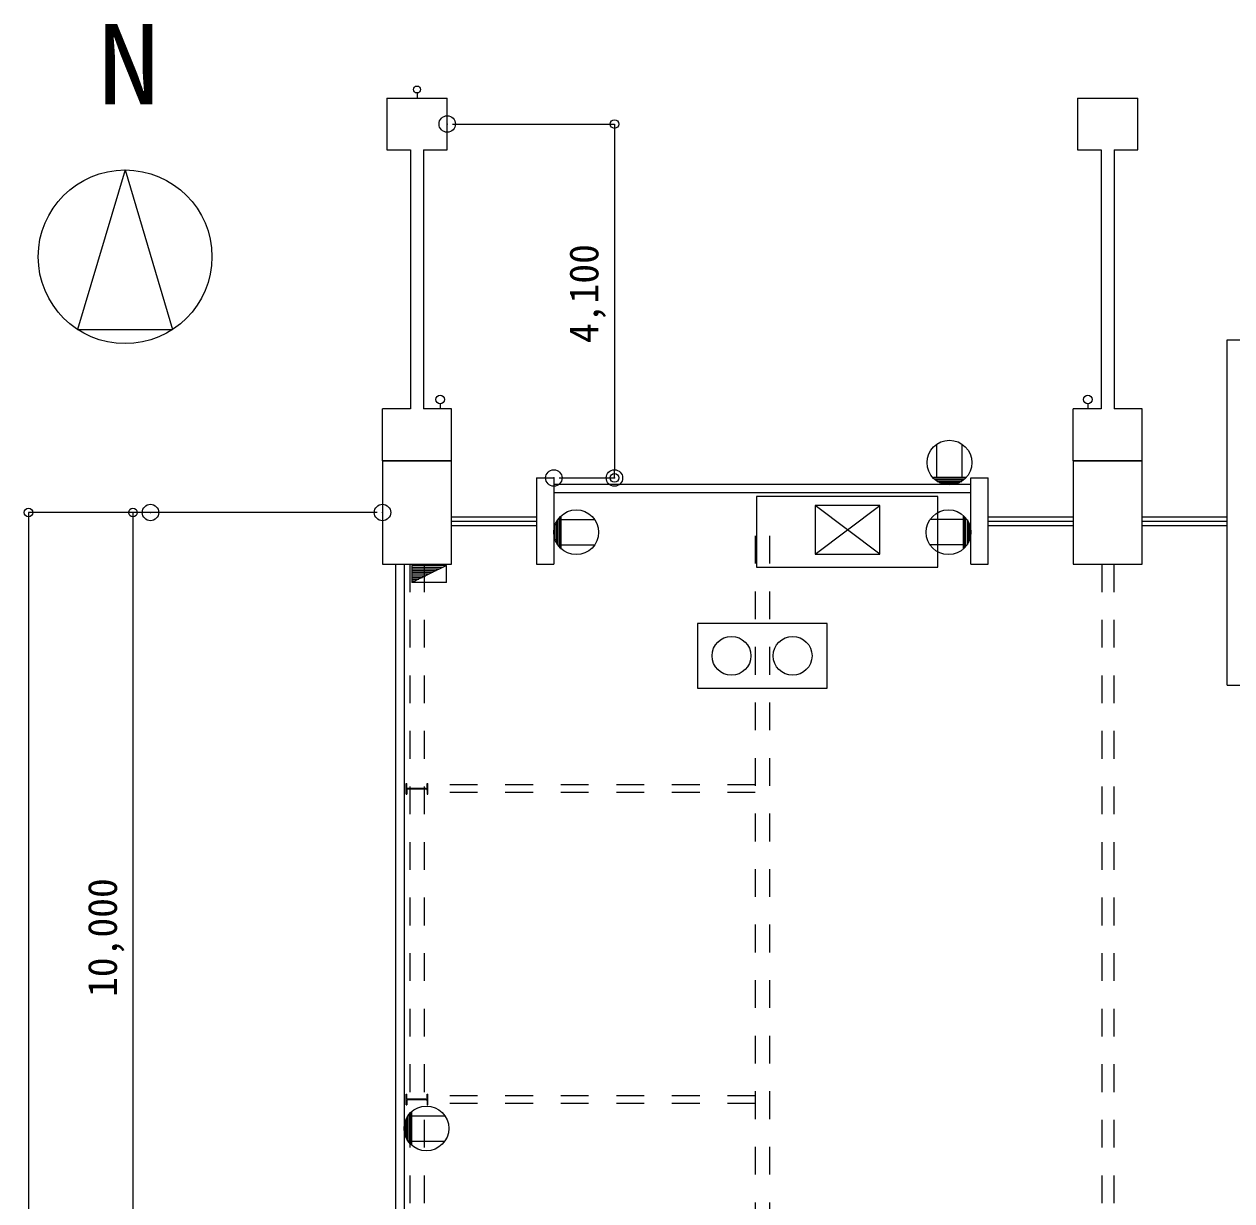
# Model space of a CAD drawing. Units: millimetres, scale not verified. Extents: x -36471 to 36210, y -29928 to 23658.
# Drawn here: x -25175 to -11188, y 8595 to 22225 of the extents above; entities that cross this region are included whole.
import ezdxf
from ezdxf.enums import TextEntityAlignment as Align

# ---------------------------------------------------------------- set-up
doc = ezdxf.new("R2010")
doc.units = ezdxf.units.MM
doc.header["$LTSCALE"] = 380
doc.header["$PDMODE"] = 32
doc.header["$PDSIZE"] = 190
doc.linetypes.add('USER1', pattern=[1.693333, 0.846667, -0.846667])
for name, color, linetype, lineweight in [('0-1_C-7', 253, 'Continuous', 18), ('0-2_6-3', 1, 'Continuous', 18), ('0-6_2-B', 8, 'Continuous', 18), ('1-2_1-4', 8, 'Continuous', 18), ('1-4_1-1', 8, 'Continuous', 18), ('1-7_0-B', 8, 'Continuous', 18), ('1-8_0-A', 8, 'Continuous', 18), ('1-B_0-2', 7, 'Continuous', 18), ('1-E_0', 1, 'Continuous', 18), ('2-F_0-E', 8, 'USER1', 18), ('3-0_KUTAI', 1, 'Continuous', 18)]:
    doc.layers.add(name, color=color, linetype=linetype, lineweight=lineweight)
doc.layers.add('0-4_3-4', color=3, linetype='Continuous')
doc.layers.add('1-F_Defpoints', color=5, linetype='Continuous')
doc.styles.add('ＭＳ ゴシック', font='')
doc.styles.get('ＭＳ ゴシック').set_extended_font_data('MS Gothic')

# ---------------------------------------------------------------- blocks, each defined once
blk = doc.blocks.new('_Origin')
at = {"layer": '1-E_0'}
blk.add_line((0, 0), (-380, 0), dxfattribs=at)
blk.add_circle((0, 0), 190, dxfattribs=at)

msp = doc.modelspace()

# ---------------------------------------------------------------- linework, layer by layer
at = {"layer": '0-1_C-7'}
for p, q in [((-15265.2, 16085.2), (-16015.2, 16647.7)), ((-17375.1, 15283), (-17375.1, 14533)), ((-15875.1, 14533), (-15875.1, 15283))]:
    msp.add_line(p, q, dxfattribs=at)
msp.add_lwpolyline([(-16015.2, 16085.2), (-15265.2, 16085.2), (-15265.2, 16647.7)], dxfattribs=at)
msp.add_lwpolyline([(-16015.2, 16647.7), (-16015.2, 16085.2), (-15265.2, 16647.7)], close=True, dxfattribs=at)
for centre in [(-16983.1, 14908), (-16275.1, 14908)]:
    msp.add_circle(centre, 225, dxfattribs=at)
at = {"layer": '0-2_6-3'}
for p, q in [((-14604.2, 16971.9), (-14604.2, 17360.7)), ((-14312.6, 16971.9), (-14312.6, 17360.7)), ((-14264, 16971.9), (-14644.7, 16971.9)), ((-14636.6, 16959.8), (-14280.2, 16959.8)), ((-14624.4, 16947.6), (-14292.3, 16947.6)), ((-14600.1, 16927.4), (-14316.6, 16927.4)), ((-14575.8, 16915.2), (-14340.9, 16915.2)), ((-14377.4, 16899), (-14539.4, 16899)), ((-18979.4, 16505.6), (-18979.4, 16173.5)), ((-18967.2, 16517.7), (-18967.2, 16161.3)), ((-18955.1, 16145.1), (-18955.1, 16525.8)), ((-14295.2, 16145.1), (-14295.2, 16525.8)), ((-14283, 16517.7), (-14283, 16161.3)), ((-14270.9, 16505.6), (-14270.9, 16173.5)), ((-19028, 16258.5), (-19028, 16420.5)), ((-19011.8, 16457), (-19011.8, 16222.1)), ((-18999.6, 16481.3), (-18999.6, 16197.8)), ((-18955.1, 16485.3), (-18566.3, 16485.3)), ((-14295.2, 16485.3), (-14684, 16485.3)), ((-14250.6, 16481.3), (-14250.6, 16197.8)), ((-14238.5, 16457), (-14238.5, 16222.1)), ((-14222.3, 16258.5), (-14222.3, 16420.5)), ((-18955.1, 16193.7), (-18566.3, 16193.7)), ((-14295.2, 16193.7), (-14684, 16193.7)), ((-20763, 9514.3), (-20763, 9352.3)), ((-20746.8, 9315.8), (-20746.8, 9550.7)), ((-20734.6, 9291.5), (-20734.6, 9575)), ((-20714.4, 9267.2), (-20714.4, 9599.3)), ((-20702.2, 9255.1), (-20702.2, 9611.5)), ((-20690.1, 9627.7), (-20690.1, 9247)), ((-20690.1, 9579.1), (-20301.3, 9579.1)), ((-20690.1, 9287.5), (-20301.3, 9287.5))]:
    msp.add_line(p, q, dxfattribs=at)
at = {"layer": '0-2_6-3', "color": 8}
for p, q in [((-20283.3, 15955.9), (-20683.3, 15755.9)), ((-20683.3, 15935.9), (-20323.3, 15935.9)), ((-20683.3, 15915.9), (-20363.3, 15915.9)), ((-20683.3, 15895.9), (-20403.3, 15895.9)), ((-20683.3, 15875.9), (-20443.3, 15875.9)), ((-20683.3, 15855.9), (-20483.3, 15855.9)), ((-20683.3, 15835.9), (-20523.3, 15835.9)), ((-20683.3, 15815.9), (-20563.3, 15815.9)), ((-20683.3, 15795.9), (-20603.3, 15795.9)), ((-20683.3, 15775.9), (-20643.3, 15775.9)), ((-20283.3, 15755.9), (-20683.3, 15755.9))]:
    msp.add_line(p, q, dxfattribs=at)
at = {"layer": '0-2_6-3', "color": 253}
for p, q in [((-15875.1, 15283), (-17375.1, 15283)), ((-17375.1, 14533), (-15875.1, 14533))]:
    msp.add_line(p, q, dxfattribs=at)
at = {"layer": '0-2_6-3', "color": 8}
msp.add_lwpolyline([(-20283.3, 15755.9), (-20283.3, 15955.9), (-20683.3, 15955.9), (-20683.3, 15755.9)], dxfattribs=at)
at = {"layer": '0-2_6-3'}
for centre in [(-14458.4, 17146.1), (-18780.9, 16339.5), (-14469.3, 16339.5), (-20515.9, 9433.3)]:
    msp.add_circle(centre, 259.2, dxfattribs=at)
at = {"layer": '0-6_2-B'}
msp.add_lwpolyline([(-16692.6, 15934.9), (-14592.6, 15934.9), (-14592.6, 16754.9), (-16692.6, 16754.9)], close=True, dxfattribs=at)
at = {"layer": '1-2_1-4'}
for p, q in [((-20975.1, 21368), (-20975.1, 20768)), ((-20975.1, 21368), (-20275.1, 21368)), ((-20275.1, 20768), (-20275.1, 21368)), ((-12975.1, 21368), (-12975.1, 20768)), ((-12975.1, 21368), (-12275.1, 21368)), ((-12275.1, 20768), (-12275.1, 21368)), ((-20975.1, 20768), (-20700.1, 20768)), ((-20700.1, 20768), (-20700.1, 17768)), ((-20550.1, 20768), (-20275.1, 20768)), ((-20550.1, 20768), (-20550.1, 17768)), ((-12975.1, 20768), (-12700.1, 20768)), ((-12700.1, 20768), (-12700.1, 17768)), ((-12550.1, 20768), (-12275.1, 20768)), ((-12550.1, 20768), (-12550.1, 17768)), ((-21025.1, 17168), (-21025.1, 17768)), ((-20700.1, 17768), (-21025.1, 17768)), ((-20225.1, 17768), (-20550.1, 17768)), ((-20225.1, 17168), (-20225.1, 17768)), ((-13025.1, 17168), (-13025.1, 17768)), ((-12700.1, 17768), (-13025.1, 17768)), ((-12225.1, 17768), (-12550.1, 17768)), ((-12225.1, 17168), (-12225.1, 17768)), ((-21025.1, 17168), (-20225.1, 17168)), ((-13025.1, 17168), (-12225.1, 17168))]:
    msp.add_line(p, q, dxfattribs=at)
at = {"layer": '1-4_1-1'}
for p, q in [((-20225.1, 16518), (-19240.1, 16518)), ((-14010.1, 16518), (-13025.1, 16518)), ((-12225.1, 16518), (-11240.1, 16518))]:
    msp.add_line(p, q, dxfattribs=at)
at = {"layer": '1-7_0-B', "color": 3}
msp.add_line((-24006.1, 20536.5), (-23456.3, 18687.8), dxfattribs=at)
msp.add_lwpolyline([(-24006.1, 20536.5), (-24556, 18687.8), (-23456.3, 18687.8)], dxfattribs=at)
msp.add_circle((-24006.1, 19530.4), 1006.1, dxfattribs=at)
at = {"layer": '1-8_0-A'}
for p, q in [((-20625.1, 21428), (-20625.1, 21368)), ((-20356.8, 17828), (-20356.8, 17768)), ((-12856.1, 17828), (-12856.1, 17768)), ((-20225.1, 16468), (-19240.1, 16468)), ((-14010.1, 16468), (-13025.1, 16468)), ((-12225.1, 16468), (-11240.1, 16468))]:
    msp.add_line(p, q, dxfattribs=at)
for centre, radius in [((-20625.1, 21468), 40), ((-20356.8, 17878), 50), ((-12856.1, 17878), 50)]:
    msp.add_circle(centre, radius, dxfattribs=at)
at = {"layer": '1-B_0-2'}
for p, q in [((-11240.1, 14568), (-11240.1, 18568)), ((-13025.1, 17168), (-13025.1, 15968)), ((-19240.1, 16968), (-19240.1, 15968)), ((-19040.1, 16968), (-19040.1, 15968)), ((-14210.1, 15968), (-14210.1, 16968)), ((-14010.1, 15968), (-14010.1, 16968)), ((-19040.1, 16798), (-14210.1, 16798)), ((-20225.1, 16418), (-19240.1, 16418)), ((-14010.1, 16418), (-13025.1, 16418)), ((-12225.1, 16418), (-11240.1, 16418)), ((-20775.1, 15968), (-20775.1, -1332)), ((-19240.1, 15968), (-19040.1, 15968)), ((-14210.1, 15968), (-14010.1, 15968)), ((-11240.1, 14568), (-11040.1, 14568)), ((-20750.1, 13305.5), (-20750.1, 13430.5)), ((-20750.1, 13430.5), (-20741.1, 13430.5)), ((-20741.1, 13383), (-20741.1, 13430.5)), ((-20509.1, 13430.5), (-20500.1, 13430.5)), ((-20509.1, 13383), (-20509.1, 13430.5)), ((-20500.1, 13305.5), (-20500.1, 13430.5)), ((-20750.1, 13305.5), (-20741.1, 13305.5)), ((-20741.1, 13353), (-20741.1, 13305.5)), ((-20521.1, 13371), (-20729.1, 13371)), ((-20521.1, 13365), (-20729.1, 13365)), ((-20509.1, 13353), (-20509.1, 13305.5)), ((-20509.1, 13305.5), (-20500.1, 13305.5)), ((-20750.1, 9705.5), (-20750.1, 9830.5)), ((-20750.1, 9830.5), (-20741.1, 9830.5)), ((-20741.1, 9783), (-20741.1, 9830.5)), ((-20509.1, 9830.5), (-20500.1, 9830.5)), ((-20509.1, 9783), (-20509.1, 9830.5)), ((-20500.1, 9705.5), (-20500.1, 9830.5)), ((-20750.1, 9705.5), (-20741.1, 9705.5)), ((-20741.1, 9753), (-20741.1, 9705.5)), ((-20521.1, 9771), (-20729.1, 9771)), ((-20521.1, 9765), (-20729.1, 9765)), ((-20509.1, 9753), (-20509.1, 9705.5)), ((-20509.1, 9705.5), (-20500.1, 9705.5))]:
    msp.add_line(p, q, dxfattribs=at)
at = {"layer": '1-B_0-2', "color": 8}
for p, q in [((-11240.1, 18568), (-11040.1, 18568)), ((-12225.1, 17168), (-13025.1, 17168)), ((-19240.1, 16968), (-19040.1, 16968)), ((-14210.1, 16968), (-14010.1, 16968)), ((-19040.1, 16898), (-14210.1, 16898)), ((-20875.1, 15968), (-20875.1, -1332))]:
    msp.add_line(p, q, dxfattribs=at)
at = {"layer": '1-B_0-2'}
for points in [[(-21025.1, 15968), (-20225.1, 15968), (-20225.1, 17168)], [(-13025.1, 15968), (-12225.1, 15968), (-12225.1, 17168)]]:
    msp.add_lwpolyline(points, dxfattribs=at)
at = {"layer": '1-B_0-2', "color": 8}
msp.add_lwpolyline([(-20225.1, 17168), (-21025.1, 17168), (-21025.1, 15968)], dxfattribs=at)
at = {"layer": '1-B_0-2'}
for centre, start, end in [((-20729.1, 13383), 180, 270), ((-20729.1, 13353), 90, 180), ((-20521.1, 13383), 270, 0), ((-20521.1, 13353), 0, 90), ((-20729.1, 9783), 180, 270), ((-20729.1, 9753), 90, 180), ((-20521.1, 9783), 270, 0), ((-20521.1, 9753), 0, 90)]:
    msp.add_arc(centre, 12, start, end, dxfattribs=at)
at = {"layer": '1-F_Defpoints'}
for p in [(-20275.1, 21068), (-19040.1, 16968), (-18338.3, 16968), (-23712.1, 16568), (-21025.1, 16568)]:
    msp.add_point(p, dxfattribs=at)
at = {"layer": '2-F_0-E'}
for p, q in [((-16707.4, 16298), (-16707.4, -3432)), ((-16707.4, 16298), (-16707.4, -3432)), ((-16542.8, 16298), (-16542.8, -3432)), ((-20707.4, 15968), (-20707.4, -3432)), ((-20542.8, 15968), (-20542.8, -3432)), ((-12695.1, 15968), (-12695.1, -22832)), ((-12555.1, 15968), (-12555.1, -22832)), ((-16707.4, 13412.6), (-20542.8, 13412.6)), ((-16707.4, 13323.5), (-20542.8, 13323.5)), ((-16707.4, 9812.6), (-20542.8, 9812.6)), ((-16707.4, 9723.5), (-20542.8, 9723.5))]:
    msp.add_line(p, q, dxfattribs=at)
at = {"layer": '3-0_KUTAI'}
for p, q in [((-20215.1, 21068), (-18338.3, 21068)), ((-18338.3, 20968), (-18338.3, 17068)), ((-18980.1, 16968), (-18338.3, 16968)), ((-21085.1, 16568), (-25125.1, 16568)), ((-23772.1, 16568), (-23914.7, 16568)), ((-25125.1, 16468), (-25125.1, -23332)), ((-23914.7, 16468), (-23914.7, 6668))]:
    msp.add_line(p, q, dxfattribs=at)

# ---------------------------------------------------------------- block references
at = {"layer": '3-0_KUTAI', "xscale": 0.2631579, "yscale": 0.2631579}
for p, rotation in [((-18338.3, 21068), 90), ((-18338.3, 16968), 270), ((-25125.1, 16568), 90), ((-23914.7, 16568), 90)]:
    msp.add_blockref('_Origin', p, dxfattribs=dict(at, rotation=rotation))

# ---------------------------------------------------------------- texts
at = {"layer": '0-4_3-4', "style": 'ＭＳ ゴシック', "width": 1.15}
msp.add_text('N', height=927.5, dxfattribs=at).set_placement((-24325.6, 21019.1), align=Align.BOTTOM_LEFT)
at = {"layer": '3-0_KUTAI', "color": 3, "style": 'ＭＳ ゴシック'}
for s, p in [('4,100', (-18422.8, 18530.5)), ('10,000', (-23999.2, 10955.9))]:
    msp.add_text(s, height=337.1, rotation=90, dxfattribs=at).set_placement(p, align=Align.BOTTOM_LEFT)

doc.saveas('drawing.dxf')
